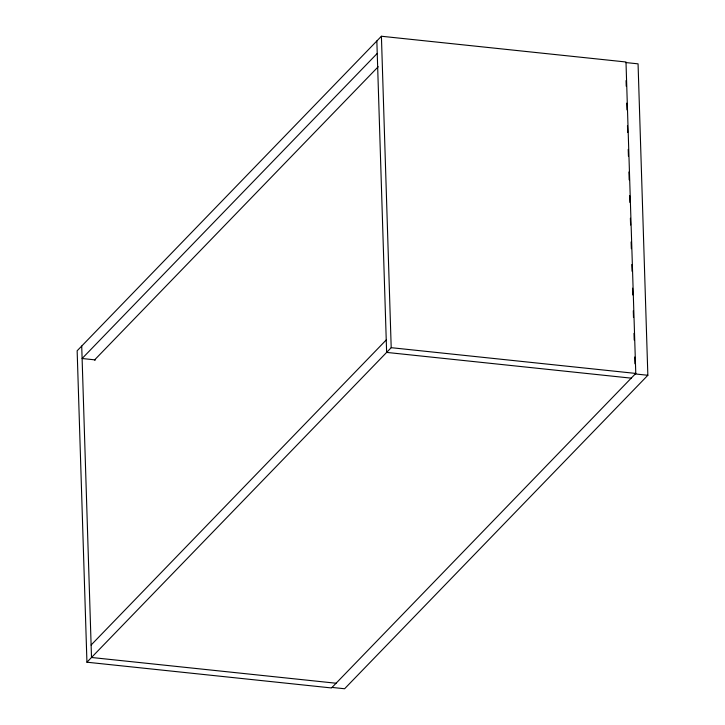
<?xml version="1.0" encoding="UTF-8"?>
<svg xmlns="http://www.w3.org/2000/svg" width="725" height="725" viewBox="0 0 725 725"><rect width="100%" height="100%" fill="white"/><g stroke="black" fill="none" stroke-linecap="round" stroke-linejoin="round"><path stroke-width="1.09" d="M381.413 36.25L77.149 350.773L86.937 662.206L331.515 687.952L635.78 373.429L625.992 61.997L381.413 36.25L391.201 347.683L86.937 662.206M377.245 53.423L82.106 358.513L95.564 359.926M94.477 360.044L378.233 66.727M91.105 645.033L386.244 339.943M625.485 62.522L638.063 63.845L647.851 375.278L344.602 688.75L332.023 687.427M391.201 347.683L635.78 373.429M635.272 373.955L647.851 375.278M631.212 378.151L386.633 352.404L376.846 40.972M336.083 683.231L91.504 657.484L81.717 346.052M626.056 80.575L626.228 86.221M626.763 103.14L626.971 109.91M627.469 125.706L627.687 132.485M628.213 149.404L628.43 156.174M628.928 171.97L629.173 179.873M629.672 195.668L629.88 202.438M630.378 218.234L630.596 225.004M631.122 241.932L631.339 248.702M631.838 264.498L632.046 271.268M632.581 288.197L632.789 294.966M633.287 310.762L633.496 317.532M633.994 333.337L634.212 340.107M634.737 357.026L634.955 363.796"/></g></svg>
